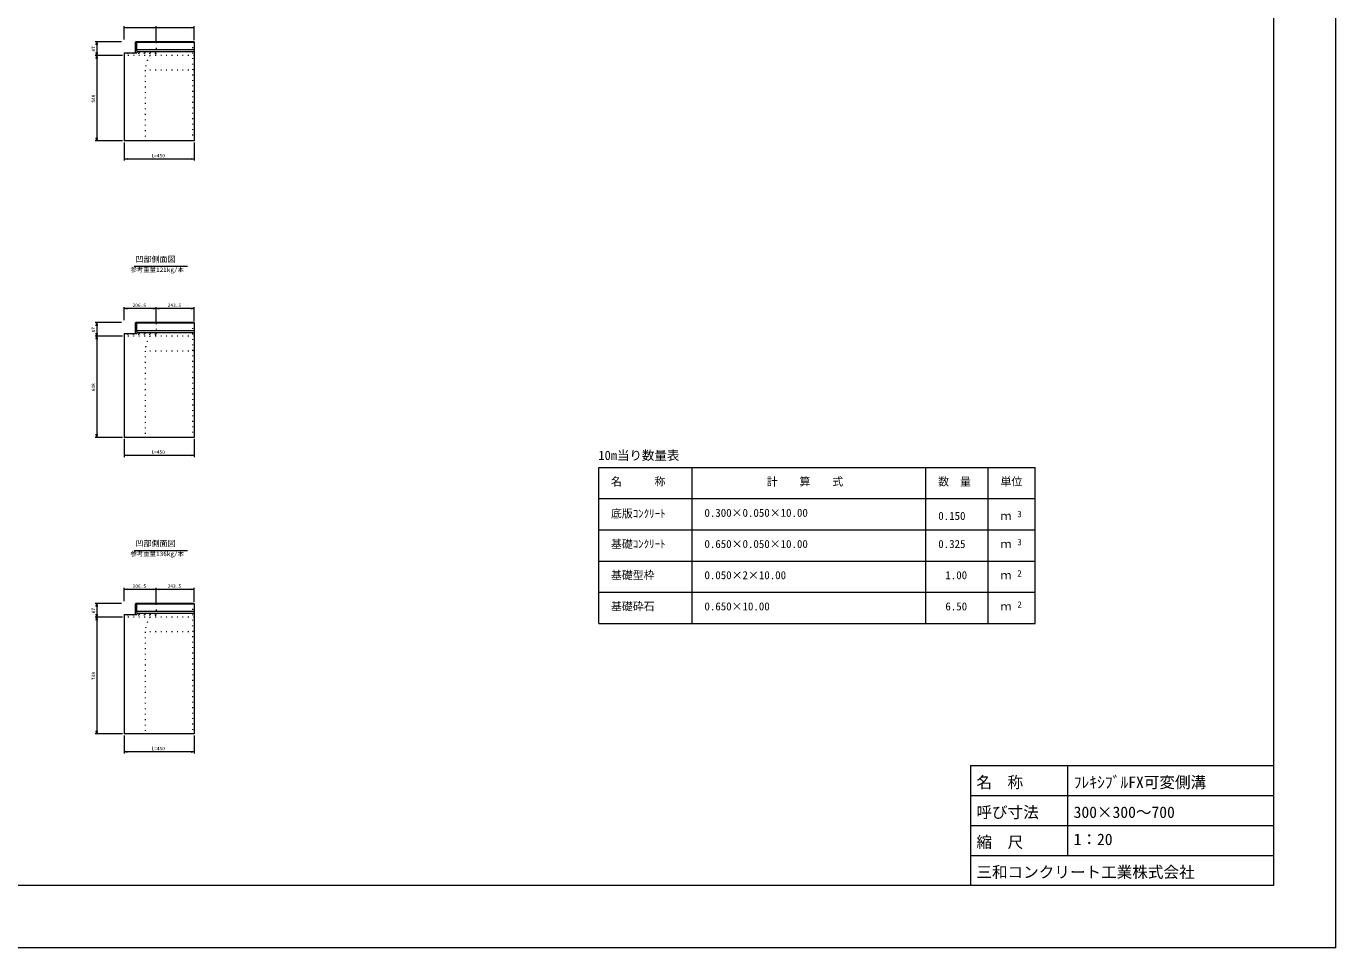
# Model space of a CAD drawing. Units: millimetres, scale not verified, with parts at other scales. Extents: x 43 to 84043, y -1 to 59399.
# Drawn here: x 42043 to 84043, y -1 to 29533 of the extents above; entities that cross this region are included whole.
import ezdxf
from ezdxf.enums import TextEntityAlignment as Align

# ---------------------------------------------------------------- set-up
doc = ezdxf.new("R2010")
doc.units = ezdxf.units.MM
doc.header["$LTSCALE"] = 100
doc.linetypes.add('DOTTED', pattern=[1.75, 0.25, -1.5])
for name, color, linetype, lineweight in [('0_2', 7, 'Continuous', 18), ('D-MTR-FRAM（材料表図枠）', 2, 'Continuous', 18), ('D-STR-DIM（寸法）', 7, 'Continuous', 18), ('D-STR（構造物外形線）', 1, 'Continuous', 18), ('D-TTL(外枠）', 2, 'Continuous', 18), ('DEFPOINTS_3', 8, 'Continuous', 18)]:
    doc.layers.add(name, color=color, linetype=linetype, lineweight=lineweight)
doc.layers.add('D-MTR-TXT(文字列）', color=7, linetype='Continuous')
doc.layers.add('D-TTL-TXT（文字）', color=7, linetype='Continuous')
doc.styles.add('ＭＳ ゴシック', font='')
doc.styles.get('ＭＳ ゴシック').set_extended_font_data('MS Gothic')

msp = doc.modelspace()

# ---------------------------------------------------------------- linework, layer by layer
at = {"layer": '0_2'}
for p, q in [((45181.9, 29482.4), (45279.4, 29498.7)), ((45279.4, 29466.2), (45181.9, 29482.4)), ((45181.9, 29482.4), (45194.9, 29482.4)), ((46116.9, 29498.7), (46214.4, 29482.4)), ((46214.4, 29482.4), (46116.9, 29466.2)), ((46214.4, 29482.4), (46201.4, 29482.4)), ((46214.4, 29482.4), (46311.9, 29498.7)), ((46311.9, 29466.2), (46214.4, 29482.4)), ((46214.4, 29482.4), (46227.4, 29482.4)), ((47334.4, 29498.7), (47431.9, 29482.4)), ((47431.9, 29482.4), (47334.4, 29466.2)), ((47431.9, 29482.4), (47418.9, 29482.4)), ((44291.7, 28934.9), (44308, 29032.4)), ((44308, 29032.4), (44324.2, 28934.9)), ((44308, 29032.4), (44308, 29019.4)), ((44308, 28597.4), (44291.7, 28694.9)), ((44291.7, 28499.9), (44308, 28597.4)), ((44324.2, 28694.9), (44308, 28597.4)), ((44308, 28597.4), (44308, 28610.4)), ((44308, 28597.4), (44324.2, 28499.9)), ((44308, 28597.4), (44308, 28584.4)), ((44308, 25857.4), (44291.7, 25954.9)), ((44324.2, 25954.9), (44308, 25857.4)), ((44308, 25857.4), (44308, 25870.4)), ((45181.9, 25277), (45279.4, 25293.3)), ((45279.4, 25260.8), (45181.9, 25277)), ((45181.9, 25277), (45194.9, 25277)), ((47334.4, 25293.3), (47431.9, 25277)), ((47431.9, 25277), (47334.4, 25260.8)), ((47431.9, 25277), (47418.9, 25277)), ((45181.9, 20482.4), (45279.4, 20498.7)), ((45279.4, 20466.2), (45181.9, 20482.4)), ((45181.9, 20482.4), (45194.9, 20482.4)), ((46116.9, 20498.7), (46214.4, 20482.4)), ((46214.4, 20482.4), (46116.9, 20466.2)), ((46214.4, 20482.4), (46201.4, 20482.4)), ((46214.4, 20482.4), (46311.9, 20498.7)), ((46311.9, 20466.2), (46214.4, 20482.4)), ((46214.4, 20482.4), (46227.4, 20482.4)), ((47334.4, 20498.7), (47431.9, 20482.4)), ((47431.9, 20482.4), (47334.4, 20466.2)), ((47431.9, 20482.4), (47418.9, 20482.4)), ((44291.7, 19934.9), (44308, 20032.4)), ((44308, 20032.4), (44324.2, 19934.9)), ((44308, 20032.4), (44308, 20019.4)), ((44308, 19597.4), (44291.7, 19694.9)), ((44291.7, 19499.9), (44308, 19597.4)), ((44324.2, 19694.9), (44308, 19597.4)), ((44308, 19597.4), (44308, 19610.4)), ((44308, 19597.4), (44324.2, 19499.9)), ((44308, 19597.4), (44308, 19584.4)), ((44308, 16357.4), (44291.7, 16454.9)), ((44324.2, 16454.9), (44308, 16357.4)), ((44308, 16357.4), (44308, 16370.4)), ((45181.9, 15777), (45279.4, 15793.3)), ((45279.4, 15760.8), (45181.9, 15777)), ((45181.9, 15777), (45194.9, 15777)), ((47334.4, 15793.3), (47431.9, 15777)), ((47431.9, 15777), (47334.4, 15760.8)), ((47431.9, 15777), (47418.9, 15777)), ((45181.9, 11482.4), (45279.4, 11498.7)), ((45279.4, 11466.2), (45181.9, 11482.4)), ((45181.9, 11482.4), (45194.9, 11482.4)), ((46116.9, 11498.7), (46214.4, 11482.4)), ((46214.4, 11482.4), (46116.9, 11466.2)), ((46214.4, 11482.4), (46201.4, 11482.4)), ((46214.4, 11482.4), (46311.9, 11498.7)), ((46311.9, 11466.2), (46214.4, 11482.4)), ((46214.4, 11482.4), (46227.4, 11482.4)), ((47334.4, 11498.7), (47431.9, 11482.4)), ((47431.9, 11482.4), (47334.4, 11466.2)), ((47431.9, 11482.4), (47418.9, 11482.4)), ((44291.7, 10934.9), (44308, 11032.4)), ((44308, 11032.4), (44324.2, 10934.9)), ((44308, 11032.4), (44308, 11019.4)), ((44308, 10597.4), (44291.7, 10694.9)), ((44291.7, 10499.9), (44308, 10597.4)), ((44324.2, 10694.9), (44308, 10597.4)), ((44308, 10597.4), (44308, 10610.4)), ((44308, 10597.4), (44324.2, 10499.9)), ((44308, 10597.4), (44308, 10584.4)), ((44308, 6857.4), (44291.7, 6954.9)), ((44324.2, 6954.9), (44308, 6857.4)), ((44308, 6857.4), (44308, 6870.4)), ((45181.9, 6277), (45279.4, 6293.3)), ((45279.4, 6260.8), (45181.9, 6277)), ((45181.9, 6277), (45194.9, 6277)), ((47334.4, 6293.3), (47431.9, 6277)), ((47431.9, 6277), (47334.4, 6260.8)), ((47431.9, 6277), (47418.9, 6277))]:
    msp.add_line(p, q, dxfattribs=at)
at = {"layer": 'D-MTR-FRAM（材料表図枠）'}
for p, q in [((60403.9, 15392.6), (74398.3, 15392.6)), ((60403.9, 10394.6), (60403.9, 15392.6)), ((63402.7, 10394.6), (63402.7, 15392.6)), ((70899.7, 10394.6), (70899.7, 15392.6)), ((72898.9, 12193.9), (72898.9, 15392.6)), ((72898.9, 10394.6), (72898.9, 15392.6)), ((74398.3, 10394.6), (74398.3, 15392.6)), ((60403.9, 14393), (74398.3, 14393)), ((60403.9, 13393.4), (74398.3, 13393.4)), ((60403.9, 12393.8), (74398.3, 12393.8)), ((60403.9, 11394.2), (74398.3, 11394.2)), ((60403.9, 10394.6), (74398.3, 10394.6))]:
    msp.add_line(p, q, dxfattribs=at)
at = {"layer": 'D-STR-DIM（寸法）'}
for p, q in [((45181.9, 29112.4), (45181.9, 29532.4)), ((46201.4, 29482.4), (45194.9, 29482.4)), ((46214.4, 29062.4), (46214.4, 29532.4)), ((46214.4, 29062.4), (46214.4, 29532.4)), ((47418.9, 29482.4), (46227.4, 29482.4)), ((47431.9, 29082.4), (47431.9, 29532.4)), ((45101.9, 29032.4), (44258, 29032.4)), ((44308, 29019.4), (44308, 28610.4)), ((45131.9, 28597.4), (44258, 28597.4)), ((45131.9, 28597.4), (44258, 28597.4)), ((44308, 28584.4), (44308, 25870.4)), ((45131.9, 25857.4), (44258, 25857.4)), ((45181.9, 25807.4), (45181.9, 25227)), ((47431.9, 25807.4), (47431.9, 25227)), ((47418.9, 25277), (45194.9, 25277)), ((45511, 21841.9), (47214.1, 21841.9)), ((45181.9, 20112.4), (45181.9, 20532.4)), ((46201.4, 20482.4), (45194.9, 20482.4)), ((46214.4, 20062.4), (46214.4, 20532.4)), ((46214.4, 20062.4), (46214.4, 20532.4)), ((47418.9, 20482.4), (46227.4, 20482.4)), ((47431.9, 20082.4), (47431.9, 20532.4)), ((45101.9, 20032.4), (44258, 20032.4)), ((44308, 20019.4), (44308, 19610.4)), ((45131.9, 19597.4), (44258, 19597.4)), ((45131.9, 19597.4), (44258, 19597.4)), ((44308, 19584.4), (44308, 16370.4)), ((45131.9, 16357.4), (44258, 16357.4)), ((45181.9, 16307.4), (45181.9, 15727)), ((47431.9, 16307.4), (47431.9, 15727)), ((47418.9, 15777), (45194.9, 15777)), ((45511, 12735.4), (47214.1, 12735.4)), ((45181.9, 11112.4), (45181.9, 11532.4)), ((46201.4, 11482.4), (45194.9, 11482.4)), ((46214.4, 11062.4), (46214.4, 11532.4)), ((46214.4, 11062.4), (46214.4, 11532.4)), ((47418.9, 11482.4), (46227.4, 11482.4)), ((47431.9, 11082.4), (47431.9, 11532.4)), ((45101.9, 11032.4), (44258, 11032.4)), ((44308, 11019.4), (44308, 10610.4)), ((45131.9, 10597.4), (44258, 10597.4)), ((45131.9, 10597.4), (44258, 10597.4)), ((44308, 10584.4), (44308, 6870.4)), ((45131.9, 6857.4), (44258, 6857.4)), ((45181.9, 6807.4), (45181.9, 6227)), ((47431.9, 6807.4), (47431.9, 6227)), ((47418.9, 6277), (45194.9, 6277))]:
    msp.add_line(p, q, dxfattribs=at)
at = {"layer": 'D-STR（構造物外形線）'}
for p, q in [((45560.6, 29032.4), (45535, 29012.4)), ((45535, 29012.4), (45535, 28682.4)), ((47431.9, 29012.4), (45535, 29012.4)), ((47431.9, 29032.4), (45560.6, 29032.4)), ((45594.4, 29032.4), (45582.2, 29012.4)), ((45582.2, 29012.4), (45582.2, 28782.4)), ((47431.9, 29032.4), (47431.9, 25857.4)), ((45181.9, 28682.4), (45181.9, 25857.4)), ((45181.9, 28682.4), (45591.3, 28682.4)), ((45582.2, 28782.4), (47431.9, 28782.4)), ((45582.2, 28782.4), (45591.3, 28707.4)), ((45591.3, 28707.4), (45591.3, 28682.4)), ((47431.9, 28707.4), (45591.3, 28707.4)), ((47431.9, 25857.4), (45181.9, 25857.4)), ((45560.6, 20032.4), (45535, 20012.4)), ((45535, 20012.4), (45535, 19682.4)), ((47431.9, 20012.4), (45535, 20012.4)), ((47431.9, 20032.4), (45560.6, 20032.4)), ((45594.4, 20032.4), (45582.2, 20012.4)), ((45582.2, 20012.4), (45582.2, 19782.4)), ((45582.2, 19782.4), (47431.9, 19782.4)), ((45582.2, 19782.4), (45591.3, 19707.4)), ((47431.9, 20032.4), (47431.9, 16357.4)), ((45181.9, 19682.4), (45181.9, 16357.4)), ((45181.9, 19682.4), (45591.3, 19682.4)), ((45591.3, 19707.4), (45591.3, 19682.4)), ((47431.9, 19707.4), (45591.3, 19707.4)), ((47431.9, 16357.4), (45181.9, 16357.4)), ((45560.6, 11032.4), (45535, 11012.4)), ((45535, 11012.4), (45535, 10682.4)), ((47431.9, 11012.4), (45535, 11012.4)), ((47431.9, 11032.4), (45560.6, 11032.4)), ((45594.4, 11032.4), (45582.2, 11012.4)), ((45582.2, 11012.4), (45582.2, 10782.4)), ((47431.9, 11032.4), (47431.9, 6857.4)), ((45181.9, 10682.4), (45181.9, 6857.4)), ((45181.9, 10682.4), (45591.3, 10682.4)), ((45582.2, 10782.4), (47431.9, 10782.4)), ((45582.2, 10782.4), (45591.3, 10707.4)), ((45591.3, 10707.4), (45591.3, 10682.4)), ((47431.9, 10707.4), (45591.3, 10707.4)), ((47431.9, 6857.4), (45181.9, 6857.4))]:
    msp.add_line(p, q, dxfattribs=at)
at = {"layer": 'D-STR（構造物外形線）', "linetype": 'DOTTED'}
for p, q in [((46234.4, 29032.4), (46214.4, 29012.4)), ((46214.4, 29012.4), (46214.4, 28682.4)), ((47371.9, 29032.4), (47371.9, 25857.4)), ((46189.4, 28657.4), (45181.9, 28657.4)), ((47431.9, 28597.4), (45181.9, 28597.4)), ((46214.4, 28682.4), (45591.3, 28682.4)), ((46214.4, 28682.4), (46189.4, 28657.4)), ((46189.4, 28657.4), (46189.4, 28597.4)), ((45854.6, 28122.5), (45854.6, 25857.4)), ((47431.9, 28122.5), (45854.6, 28122.5)), ((46234.4, 20032.4), (46214.4, 20012.4)), ((46214.4, 20012.4), (46214.4, 19682.4)), ((47371.9, 20032.4), (47371.9, 16357.4)), ((46189.4, 19657.4), (45181.9, 19657.4)), ((47431.9, 19597.4), (45181.9, 19597.4)), ((46214.4, 19682.4), (45591.3, 19682.4)), ((46214.4, 19682.4), (46189.4, 19657.4)), ((46189.4, 19657.4), (46189.4, 19597.4)), ((45854.6, 19122.5), (45854.6, 16357.4)), ((47431.9, 19122.5), (45854.6, 19122.5)), ((46234.4, 11032.4), (46214.4, 11012.4)), ((46214.4, 11012.4), (46214.4, 10682.4)), ((47371.9, 11032.4), (47371.9, 6857.4)), ((46189.4, 10657.4), (45181.9, 10657.4)), ((47431.9, 10597.4), (45181.9, 10597.4)), ((46214.4, 10682.4), (45591.3, 10682.4)), ((46214.4, 10682.4), (46189.4, 10657.4)), ((46189.4, 10657.4), (46189.4, 10597.4)), ((45854.6, 10122.5), (45854.6, 6857.4)), ((47431.9, 10122.5), (45854.6, 10122.5))]:
    msp.add_line(p, q, dxfattribs=at)
for centre in [(46867.7, 28046), (46867.7, 19046), (46867.7, 10046)]:
    msp.add_arc(centre, 1016, 147.13397, 175.683, dxfattribs=at)
at = {"layer": 'D-TTL(外枠）'}
for p, q in [((82043.4, 57398.8), (82043.4, 1998.8)), ((72323.4, 5838.8), (82043.4, 5838.8)), ((72323.4, 5838.8), (72323.4, 1998.8)), ((75443.4, 5838.8), (75443.4, 2958.8)), ((72323.4, 4878.8), (82043.4, 4878.8)), ((72323.4, 3918.8), (82043.4, 3918.8)), ((72323.4, 2958.8), (82043.4, 2958.8)), ((82043.4, 1998.8), (2543.4, 1998.8))]:
    msp.add_line(p, q, dxfattribs=at)
at = {"layer": 'DEFPOINTS_3'}
for q in [(84043.4, 59398.8), (43.4, -1.2)]:
    msp.add_line((84043.4, -1.2), q, dxfattribs=at)

# ---------------------------------------------------------------- texts
at = {"layer": 'D-MTR-TXT(文字列）', "style": 'ＭＳ ゴシック'}
for s, height, p in [('10m当り数量表', 293.1, (60393, 15545.1)), ('名\u3000\u3000\u3000称', 256.6, (60796, 14733.2)), ('計\u3000\u3000算\u3000\u3000式', 256.6, (65794.8, 14733.2)), ('数\u3000量', 256.6, (71291.8, 14733.2)), ('単位', 256.6, (73291, 14733.2)), ('底版ｺﾝｸﾘｰﾄ', 256.6, (60796, 13707.1)), ('0.300×0.050×10.00', 256.6, (63794.8, 13733.6)), ('0.150', 256.6, (71294.1, 13633.6)), ('ｍ', 256.6, (73291, 13633.6)), ('3', 205.2, (73831, 13734.1)), ('基礎ｺﾝｸﾘｰﾄ', 256.6, (60796, 12734)), ('0.650×0.050×10.00', 256.6, (63794.8, 12734)), ('0.325', 256.6, (71294.1, 12734)), ('3', 205.2, (73831, 12834.4)), ('ｍ', 256.6, (73291, 12734)), ('基礎型枠', 256.6, (60796, 11734.4)), ('0.050×2×10.00', 256.6, (63794.8, 11734.4)), ('1.00', 256.6, (71521.5, 11734.4)), ('ｍ', 256.6, (73291, 11734.4)), ('2', 205.2, (73831, 11834.8)), ('基礎砕石', 256.6, (60796, 10734.8)), ('0.650×10.00', 256.6, (63794.8, 10734.8)), ('6.50', 256.6, (71521.5, 10734.8)), ('ｍ', 256.6, (73291, 10734.8)), ('2', 205.2, (73831, 10835.2))]:
    msp.add_text(s, height=height, dxfattribs=at).set_placement(p, align=Align.BOTTOM_LEFT)
at = {"layer": 'D-STR-DIM（寸法）', "style": 'ＭＳ ゴシック'}
for s, p in [('87', (44288, 28719.7)), ('548', (44288, 27082)), ('87', (44288, 19719.7)), ('648', (44288, 17830.8)), ('87', (44288, 10719.7)), ('748', (44288, 8580.1))]:
    msp.add_text(s, height=110, rotation=90, dxfattribs=at).set_placement(p, align=Align.BOTTOM_LEFT)
for s, p in [('L=450', (46062.1, 25297)), ('206.5', (45455.6, 20502.4)), ('243.5', (46580.6, 20502.4)), ('L=450', (46062.1, 15797)), ('206.5', (45455.6, 11502.4)), ('243.5', (46580.6, 11502.4)), ('L=450', (46062.1, 6297))]:
    msp.add_text(s, height=110, dxfattribs=at).set_placement(p, align=Align.BOTTOM_LEFT)
at = {"layer": 'D-TTL-TXT（文字）', "style": 'ＭＳ ゴシック'}
for s, height, p in [('凹部側面図', 183.3, (45549.7, 21918.4)), ('参考重量121kg/本', 146.6, (45388.1, 21613.1)), ('凹部側面図', 183.3, (45549.7, 12811.9)), ('参考重量136kg/本', 146.6, (45388.1, 12506.6)), ('名\u3000称', 366.6, (72516.5, 5010.1)), ('ﾌﾚｷｼﾌﾞﾙFX可変側溝', 366.6, (75636.5, 5010.1)), ('呼び寸法', 366.6, (72516.5, 4050.1)), ('300×300～700', 366.6, (75636.5, 4050.1)), ('縮\u3000尺', 366.6, (72516.5, 3090.1)), ('1：20', 366.6, (75636.5, 3181.5)), ('三和コンクリート工業株式会社', 366.6, (72516.5, 2130.1))]:
    msp.add_text(s, height=height, dxfattribs=at).set_placement(p, align=Align.BOTTOM_LEFT)

doc.saveas('drawing.dxf')
